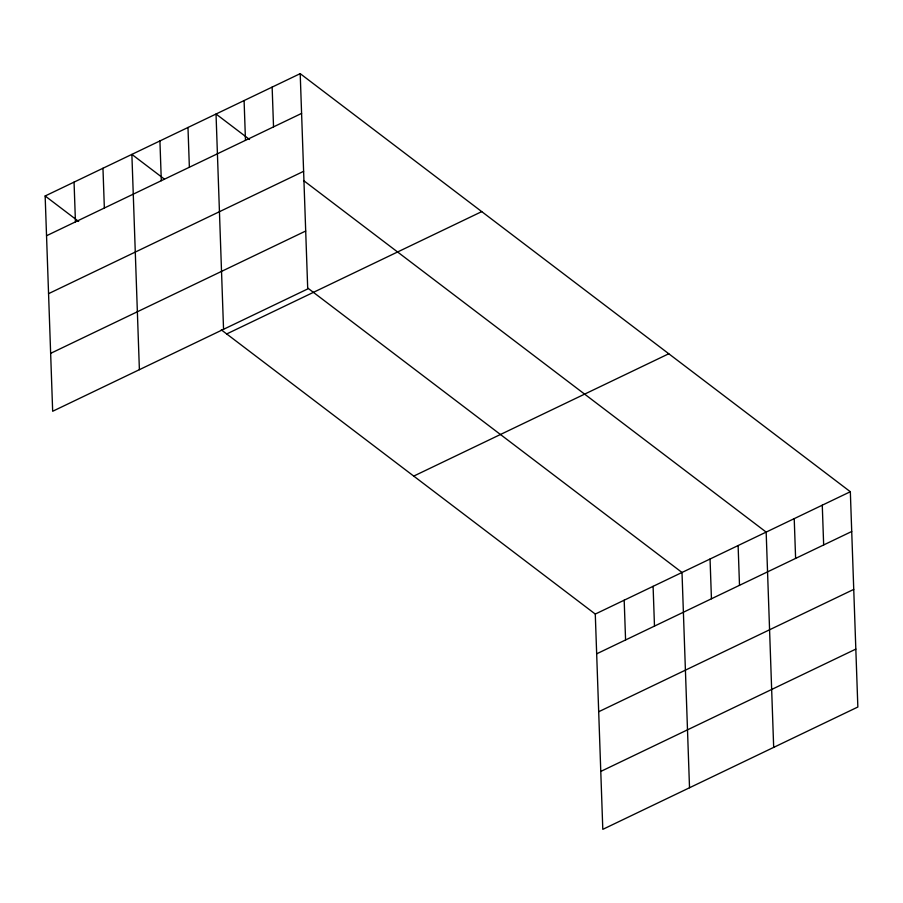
<?xml version="1.0" encoding="UTF-8"?>
<svg xmlns="http://www.w3.org/2000/svg" width="903" height="903" viewBox="0 0 903 903"><rect width="100%" height="100%" fill="white"/><g stroke="black" fill="none" stroke-linecap="round" stroke-linejoin="round"><path stroke-width="1.35" d="M300.202 73.651L307.72 288.937L52.667 411.271L45.15 195.985L300.202 73.651L850.333 491.729L857.85 707.015L602.798 829.349L595.28 614.063L221.291 329.843M46.538 235.751L301.591 113.417M48.559 293.667L303.611 171.333M50.647 353.355L305.699 231.021M226.698 333.952L481.739 211.618M413.732 476.095L668.784 353.762M595.28 614.063L850.333 491.729M596.669 653.828L851.721 531.495M598.689 711.745L853.741 589.411M600.777 771.433L855.83 649.099M249.533 139.48L216.031 114.015L223.549 329.313M303.566 180.532L766.162 532.093L773.679 747.391M164.29 179.02L131.872 154.39L139.389 369.677M308.002 288.249L682.002 572.468L689.52 787.755M45.15 195.985L78.651 221.438M822.272 505.183L823.66 544.949M794.222 518.638L795.611 558.404M738.112 545.547L739.501 585.313M710.051 559.013L711.44 598.779M653.095 586.329L654.483 626.095M624.187 600.19L625.576 639.956M272.142 87.106L273.53 126.871M244.092 100.56L245.481 140.326M187.982 127.47L189.37 167.236M159.921 140.936L161.31 180.702M102.965 168.251L104.353 208.017M74.057 182.113L75.446 221.878"/></g></svg>
